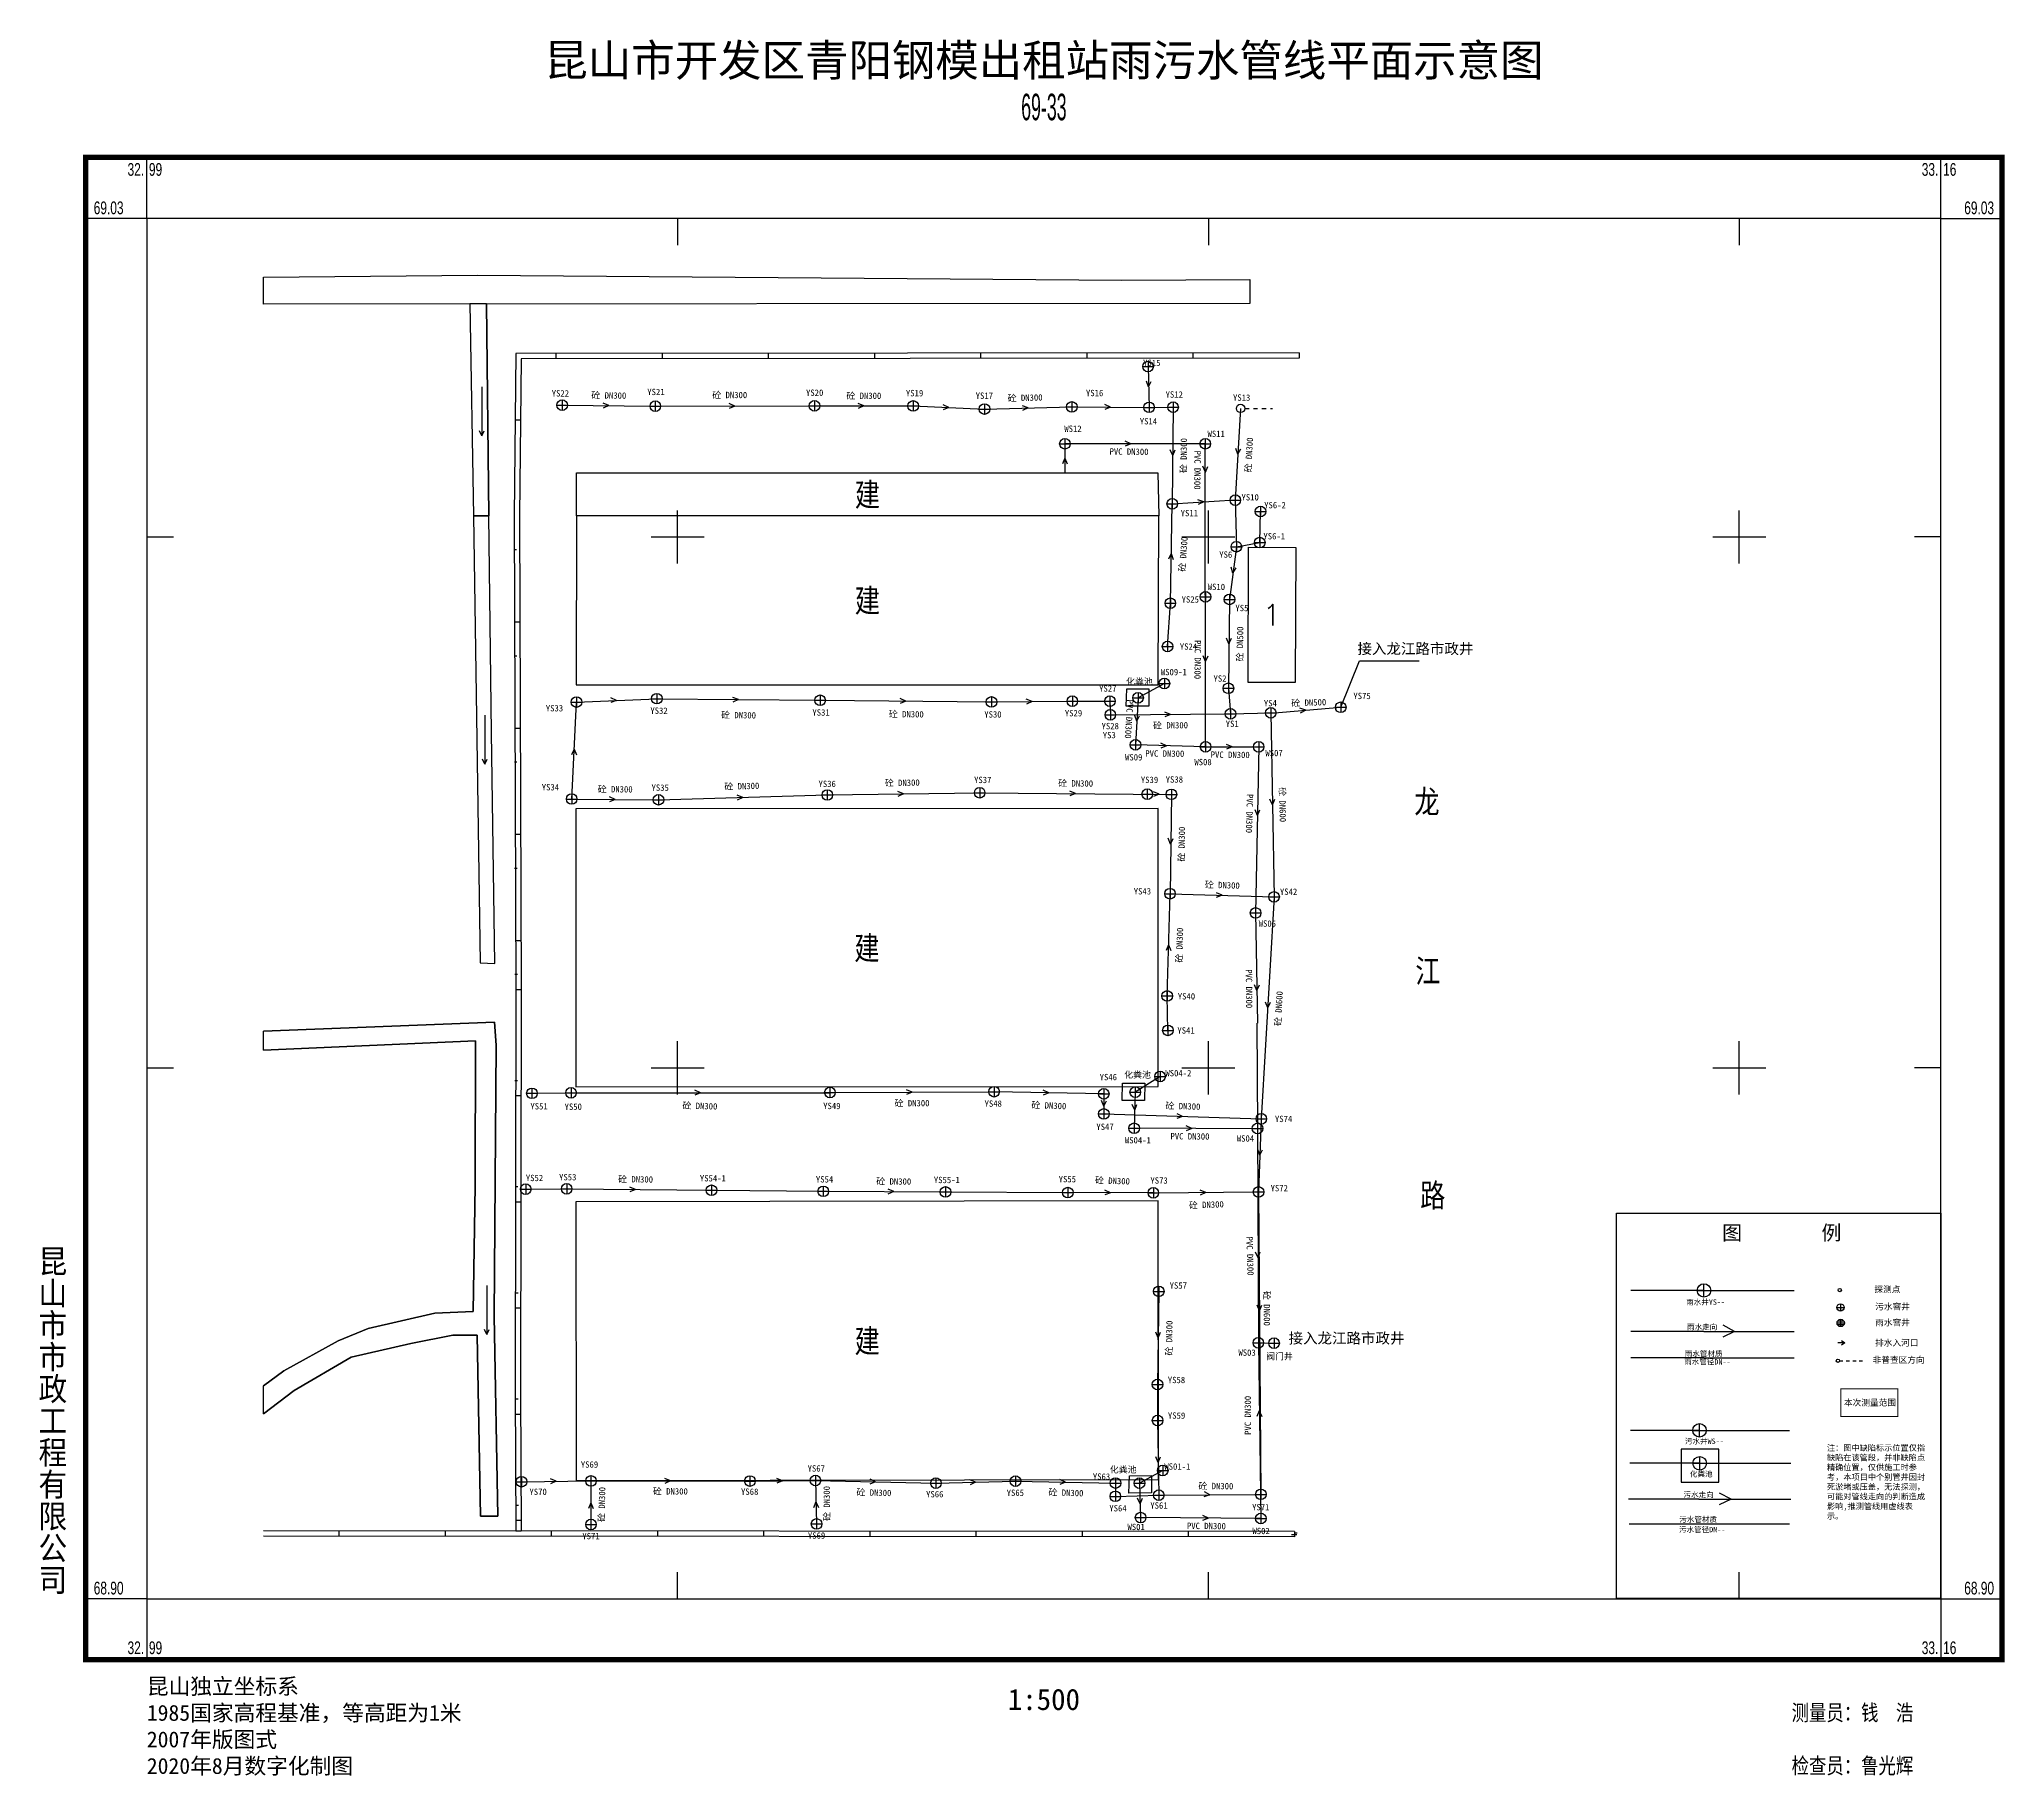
# Model space of a CAD drawing. Extents: x 32979 to 33164, y 68881 to 69045.
import ezdxf
from ezdxf.enums import TextEntityAlignment as Align

# ---------------------------------------------------------------- set-up
doc = ezdxf.new("R2010")
doc.units = 0
doc.header["$LTSCALE"] = 0.5
for name, pattern in [('211002', [0]), ('213002', [0]), ('243012', [0]), ('611200', [0]), ('632002', [0]), ('点划线', [18.5, 12, -3, 0.5, -3])]:
    doc.linetypes.add(name, pattern=pattern)
doc.layers.get('0').update_dxf_attribs({"linetype": 'CONTINUOUS'})
for name, color, linetype in [('DX', 250, 'CONTINUOUS'), ('GX_WSD', 1, 'CONTINUOUS'), ('GX_WSL', 1, 'CONTINUOUS'), ('GX_WST', 1, 'CONTINUOUS'), ('GX_WSZJ', 1, 'CONTINUOUS'), ('GX_YSD', 4, 'CONTINUOUS'), ('GX_YSL', 4, 'CONTINUOUS'), ('GX_YST', 4, 'CONTINUOUS'), ('GX_YSZJ', 4, 'CONTINUOUS'), ('TK', 7, 'CONTINUOUS'), ('WSZJ', 1, 'CONTINUOUS'), ('YSA', 4, 'CONTINUOUS'), ('ZJ', 6, 'CONTINUOUS')]:
    doc.layers.add(name, color=color, linetype=linetype)
doc.styles.add('dx', font='txt.shx', dxfattribs={"bigfont": 'dx.shx'})
doc.styles.add('中等线体', font='')
doc.styles.add('宋体', font='')
doc.styles.add('等线体', font='simhei.ttf')
doc.styles.add('长等线体', font='', dxfattribs={"width": 0.8})
doc.styles.get('中等线体').set_extended_font_data('FZZhongDengXian-Z07S')
doc.styles.get('宋体').set_extended_font_data('SimSun')
doc.styles.get('长等线体').set_extended_font_data('FZXiDengXian-Z06S')

# ---------------------------------------------------------------- blocks, each defined once
blk = doc.blocks.new('YS-JCJFH')
for p, q in [((-1, 0), (1, 0)), ((0, 1), (0, -1))]:
    blk.add_line(p, q)
blk.add_circle((0, 0), 1)
blk = doc.blocks.new('02YLK')
for p, q in [((0.8, 0), (1.6, 0)), ((2.4, 0), (3.2, 0)), ((4, 0), (4.8, 0)), ((5.6, 0), (6, 0))]:
    blk.add_line(p, q)
blk.add_circle((0, 0), 0.8)
blk = doc.blocks.new('lx')
for q in [(-1.07, 0.46), (-1.07, -0.46)]:
    blk.add_line((0, 0), q)
blk = doc.blocks.new('632011')
at = {"linetype": 'Continuous', "flags": 128}
for points in [[(0, 0), (4.6, 0)], [(4.6, 0), (4.15, 0.22)], [(4.6, 0), (4.15, -0.22)]]:
    blk.add_lwpolyline(points, dxfattribs=at)
blk = doc.blocks.new('gc043')
for p, q in [((-1, 0), (1, 0)), ((0, -1), (0, 1))]:
    blk.add_line(p, q)
blk.add_circle((0, 0), 1)
blk = doc.blocks.new('非普')
for points in [[(0.5, 0), (1.5, 0)], [(2.5, 0), (3.5, 0)], [(4.5, 0), (5.5, 0)], [(6.49, 0), (7.49, 0)]]:
    blk.add_lwpolyline(points)
blk.add_circle((0, 0), 0.5)
blk = doc.blocks.new('探测点')
blk.add_circle((0, 0), 0.5)
blk = doc.blocks.new('雨污·窨井')
for points in [[(-1, 0), (1, 0)], [(0, 1), (0, -1)]]:
    blk.add_lwpolyline(points)
blk.add_circle((0, 0), 1)
blk = doc.blocks.new('gc505')
for points in [[(1.74, 0), (0, 0)], [(0.92, 0.57), (1.74, 0), (0.92, -0.57)]]:
    blk.add_lwpolyline(points)
blk = doc.blocks.new('1')
blk.add_lwpolyline([(35413.92, 72899.93), (35469.5, 72899.93), (35469.5, 72833.9), (35413.92, 72833.9)], close=True)
at = {"layer": 'GX_WSD', "linetype": 'Continuous', "flags": 128}
blk.add_lwpolyline([(35425.03, 72859.48), (35425.03, 72853.83), (35431.45, 72853.83), (35431.45, 72859.48)], close=True, dxfattribs=at)
at = {"layer": 'GX_WSL', "linetype": 'Continuous'}
for p, q in [((35428.15, 72862.72, 5.1), (35416.32, 72862.72)), ((35428.15, 72862.72, 5.1), (35443.58, 72862.72)), ((35428.18, 72857.08, 5.1), (35416.21, 72857.08)), ((35428.18, 72857.08, 5.1), (35443.79, 72857.08)), ((35433.56, 72850.91), (35431.59, 72851.97)), ((35428.06, 72850.91), (35415.97, 72850.91)), ((35428.06, 72850.91), (35443.77, 72850.91)), ((35433.56, 72850.91), (35431.54, 72849.95)), ((35443.56, 72846.66), (35416.08, 72846.66))]:
    blk.add_line(p, q, dxfattribs=at)
at = {"layer": 'GX_YSL', "linetype": 'Continuous'}
for p, q in [((35428.91, 72886.68), (35416.4, 72886.68)), ((35428.91, 72886.68), (35444.36, 72886.68)), ((35428.91, 72879.65), (35416.4, 72879.65)), ((35428.91, 72879.65), (35444.36, 72879.65)), ((35434.17, 72879.65), (35432.14, 72878.69)), ((35434.17, 72879.65), (35432.2, 72880.71)), ((35428.91, 72875.16), (35416.4, 72875.16)), ((35428.91, 72875.16), (35444.36, 72875.16))]:
    blk.add_line(p, q, dxfattribs=at)
at = {"layer": 'TK'}
for points in [[(35451.7, 72881.11), (35452.96, 72881.11)], [(35452.87, 72881.44), (35451.8, 72881.44)], [(35452.87, 72880.79), (35451.8, 72880.79)], [(35452.33, 72880.48), (35452.33, 72881.75)]]:
    blk.add_lwpolyline(points, dxfattribs=at)
at = {"layer": 'TK', "linetype": '点划线', "ltscale": 0.25, "const_width": 0.17, "flags": 128}
blk.add_lwpolyline([(35452.34, 72869.84), (35462.13, 72869.84), (35462.13, 72865.11), (35452.34, 72865.11), (35452.34, 72869.84)], dxfattribs=at)
at = {"layer": 'TK'}
blk.add_circle((35452.33, 72881.11), 0.63, dxfattribs=at)
at = {"layer": 'GX_WSD', "linetype": 'Continuous', "xscale": 1.15460932381211, "yscale": 1.154609323814836, "zscale": 2.309218647618354}
for p in [(35428.15, 72862.72, 5.1), (35428.18, 72857.08, 5.1)]:
    blk.add_blockref('gc043', p, dxfattribs=at)
at = {"layer": 'GX_YSD', "linetype": 'Continuous', "xscale": 1.15460932381211, "yscale": 1.154609323814835, "zscale": 2.309218647618354}
blk.add_blockref('gc043', (35428.91, 72886.68), dxfattribs=at)
at = {"layer": 'TK'}
for name, p, xscale, yscale, zscale, rotation in [('探测点', (35452.16, 72886.73), 0.5657370359772242, 0.565737035984057, 0.5657370359630486, 0.0138511358143448), ('雨污·窨井', (35452.3, 72883.77), 0.6168959999960552, 0.6168959999922663, 0.6168959999999998, 0.01385113559216), ('非普', (35451.85, 72874.64), 0.5657370359772242, 0.565737035984057, 0.5657370359630486, 0.0138511358143448)]:
    blk.add_blockref(name, p, dxfattribs=dict(at, xscale=xscale, yscale=yscale, zscale=zscale, rotation=rotation))
at = {"layer": 'TK', "xscale": 0.7078881600100431, "yscale": 0.7078881600027671, "zscale": 0.7078881600028276}
blk.add_blockref('gc505', (35451.82, 72877.7), dxfattribs=at)
at = {"insert": (35449.98, 72860.22), "char_height": 1, "width": 16.8351, "attachment_point": 1, "style": '宋体'}
blk.add_mtext('注：图中缺陷标示位置仅指缺陷在该管段，并非缺陷点精确位置，仅供施工时参考，本项目中个别管井因封死淤堵或压盖，无法探测，可能对管线走向的判断造成影响,推测管线用虚线表示。', dxfattribs=at)
at = {"layer": 'GX_WST', "linetype": 'Continuous', "style": '宋体'}
blk.add_text('污水井WS--', height=0.924, dxfattribs=at).set_placement((35428.98, 72860.4, 4.26), align=Align.CENTER)
at = {"layer": 'GX_WSZJ', "linetype": 'Continuous', "style": '宋体'}
for s, p in [('化粪池', (35428.45, 72854.78, 4.26)), ('污水走向', (35428, 72851.25)), ('污水管材质', (35427.92, 72847)), ('污水管径DN--', (35428.61, 72845.27))]:
    blk.add_text(s, height=0.924, dxfattribs=at).set_placement(p, align=Align.CENTER)
at = {"layer": 'GX_YST', "linetype": 'Continuous', "style": '宋体'}
for s, p in [('雨水井YS--', (35429.19, 72884.22, 5.28)), ('雨水管材质', (35428.86, 72875.37)), ('雨水管径DN--', (35429.49, 72873.99))]:
    blk.add_text(s, height=0.924, dxfattribs=at).set_placement(p, align=Align.CENTER)
at = {"layer": 'GX_YSZJ', "linetype": 'Continuous', "style": '宋体'}
blk.add_text('雨水走向', height=0.924, dxfattribs=at).set_placement((35428.61, 72879.97), align=Align.CENTER)
at = {"layer": 'TK', "style": '宋体'}
for s, p in [('探测点', (35458.1, 72886.34)), ('污水窨井', (35458.24, 72883.38)), ('雨水窨井', (35458.24, 72880.66)), ('非普查区方向', (35457.79, 72874.25)), ('排水入河口', (35458.22, 72877.19))]:
    blk.add_text(s, height=1.062, rotation=0.0139, dxfattribs=at).set_placement(p)
at = {"layer": 'TK', "linetype": '点划线', "style": '等线体'}
blk.add_text('本次测量范围', height=1.062, rotation=0.0139, dxfattribs=at).set_placement((35457.35, 72867.5), align=Align.MIDDLE)
at = {"layer": 'ZJ', "linetype": 'Continuous', "insert": (35442.24, 72897.81), "char_height": 2.5, "width": 29.4729, "attachment_point": 2, "style": '宋体'}
blk.add_mtext('{\\fSimSun|b1|i0|c134|p2;图        例}', dxfattribs=at)

msp = doc.modelspace()

# ---------------------------------------------------------------- linework, layer by layer
at = {"layer": 'DX', "linetype": '243012'}
for p, q in [((33027.53, 69015.27), (33027.53, 69014.77)), ((33037.53, 69015.28), (33037.53, 69014.78)), ((33047.53, 69015.29), (33047.53, 69014.79)), ((33057.53, 69015.31), (33057.53, 69014.81)), ((33067.53, 69015.32), (33067.53, 69014.82)), ((33077.53, 69015.33), (33077.53, 69014.83)), ((33087.53, 69015.34), (33087.53, 69014.84)), ((33097.53, 69015.35), (33097.53, 69014.85)), ((33023.69, 69009.03), (33024.19, 69009.03)), ((33023.57, 68996.81), (33023.82, 68996.81)), ((33023.62, 68990), (33024.12, 68990)), ((33023.6, 68986.81), (33023.85, 68986.81)), ((33023.66, 68980), (33024.16, 68980)), ((33023.62, 68976.81), (33023.87, 68976.81)), ((33023.7, 68970), (33024.2, 68970)), ((33023.64, 68966.81), (33023.89, 68966.81)), ((33023.73, 68960), (33024.23, 68960)), ((33023.66, 68956.81), (33023.91, 68956.81)), ((33023.75, 68955.39), (33024.25, 68955.39)), ((33023.75, 68955.39), (33024.25, 68955.39)), ((33023.68, 68946.81), (33023.93, 68946.81)), ((33023.74, 68945.39), (33024.24, 68945.39)), ((33023.7, 68936.81), (33023.95, 68936.81)), ((33023.72, 68935.39), (33024.22, 68935.39)), ((33023.72, 68926.81), (33023.97, 68926.81)), ((33023.71, 68925.39), (33024.21, 68925.39)), ((33023.74, 68916.81), (33023.99, 68916.81)), ((33023.71, 68915.39), (33024.21, 68915.39)), ((33023.76, 68906.81), (33024.01, 68906.81)), ((33007.1, 68904.4), (33007.1, 68903.9)), ((33017.1, 68904.39), (33017.1, 68903.89)), ((33023.76, 68905.39), (33024.26, 68905.39)), ((33023.77, 68904.38), (33024.27, 68904.39)), ((33023.77, 68904.38), (33024.02, 68904.38)), ((33027.1, 68904.38), (33027.1, 68903.88)), ((33037.1, 68904.37), (33037.1, 68903.87)), ((33047.1, 68904.37), (33047.1, 68903.87)), ((33057.1, 68904.36), (33057.1, 68903.86)), ((33067.1, 68904.35), (33067.1, 68903.85)), ((33077.1, 68904.34), (33077.1, 68903.84)), ((33087.1, 68904.34), (33087.1, 68903.84)), ((33096.83, 68904.04), (33097.33, 68904.04)), ((33097.1, 68904.33), (33097.1, 68903.83)), ((33097.35, 68904.16), (33097.1, 68904.16)), ((33097.35, 68904.16), (33097.1, 68904.16))]:
    msp.add_line(p, q, dxfattribs=at)
at = {"layer": 'DX', "linetype": '611200', "flags": 128}
for points in [[(33000, 69022.48), (33020.15, 69022.67), (33080.85, 69022.2), (33092.9, 69022.26), (33092.89, 69019.98), (33000, 69019.94)], [(33019.44, 69019.95), (33019.76, 69000), (33021.23, 69000), (33021.01, 69019.95)], [(33019.76, 69000), (33020.39, 68957.9), (33021.77, 68957.84), (33021.48, 68979.58), (33021.23, 69000)], [(33000, 68951.45), (33021.74, 68952.29), (33021.91, 68950.15), (33021.71, 68924.6), (33022.06, 68905.76), (33020.44, 68905.76), (33020.11, 68922.82), (33017.82, 68922.82), (33013.86, 68922.03), (33008.25, 68920.74), (33002.89, 68917.6), (33000, 68915.42), (33000, 68918.05), (33001.91, 68919.45), (33007.02, 68922.29), (33009.84, 68923.44), (33016.14, 68924.88), (33019.75, 68925.06), (33019.93, 68936.89), (33019.97, 68950.53), (33000, 68949.66)]]:
    msp.add_lwpolyline(points, close=True, dxfattribs=at)
at = {"layer": 'DX', "linetype": '632002', "flags": 128}
for points in [[(33000, 69022.48), (33020.15, 69022.67), (33080.85, 69022.2), (33092.9, 69022.26)], [(33092.89, 69019.98), (33000, 69019.94)], [(33019.44, 69019.95), (33019.76, 69000)], [(33021.01, 69019.95), (33021.23, 69000)], [(33019.76, 69000), (33020.39, 68957.9), (33021.77, 68957.84), (33021.48, 68979.58), (33021.23, 69000)], [(33000, 68915.42), (33002.89, 68917.6), (33008.25, 68920.74), (33013.86, 68922.03), (33017.82, 68922.82), (33020.11, 68922.82), (33020.44, 68905.76), (33022.06, 68905.76), (33021.71, 68924.6), (33021.91, 68950.15), (33021.74, 68952.29), (33000, 68951.45)], [(33000, 68949.66), (33019.97, 68950.53), (33019.93, 68936.89), (33019.75, 68925.06), (33016.14, 68924.88), (33009.84, 68923.44), (33007.02, 68922.29), (33001.91, 68919.45), (33000, 68918.05)]]:
    msp.add_lwpolyline(points, dxfattribs=at)
at = {"layer": 'DX', "linetype": '243012', "flags": 128}
for points in [[(33097.53, 69015.35), (33023.76, 69015.27), (33023.59, 69000)], [(33097.53, 69014.85), (33024.26, 69014.77), (33024.09, 69000)], [(33023.59, 69000), (33023.75, 68955.39)], [(33024.09, 69000), (33024.25, 68955.39)], [(33023.75, 68955.39), (33023.7, 68917.48), (33023.77, 68904.38)], [(33024.25, 68955.39), (33024.2, 68917.48), (33024.27, 68904.39)], [(33097.1, 68904.33), (33000, 68904.4)], [(33097.1, 68903.83), (33000, 68903.9)]]:
    msp.add_lwpolyline(points, dxfattribs=at)
at = {"layer": 'DX', "linetype": '213002', "flags": 128}
for points, elevation in [([(33029.48, 69000), (33029.48, 69004.05), (33084.24, 69004.05), (33084.32, 69000)], 4.91), ([(33029.48, 69000), (33029.43, 68984.09), (33084.27, 68984.09), (33084.32, 69000)], 4.91), ([(33029.4, 68972.41), (33029.4, 68946.22), (33084.25, 68946.24), (33084.25, 68972.43)], 9.89), ([(33029.41, 68935.39), (33029.45, 68909.13), (33084.31, 68909.23), (33084.26, 68935.48)], 10.15)]:
    msp.add_lwpolyline(points, close=True, dxfattribs=dict(at, elevation=elevation))
at = {"layer": 'DX', "linetype": '211002', "flags": 128}
msp.add_lwpolyline([(33097.22, 68997.02), (33097.18, 68984.29), (33092.73, 68984.3), (33092.76, 68997.03)], close=True, dxfattribs=at)
at = {"layer": 'GX_WSD', "color": 1}
for points in [[(33083.37, 68982.07), (33081.25, 68982.07), (33081.3, 68983.69), (33083.38, 68983.7)], [(33082.99, 68944.93), (33080.87, 68944.93), (33080.91, 68946.55), (33083, 68946.56)], [(33083.63, 68907.96), (33081.51, 68907.95), (33081.55, 68909.58), (33083.64, 68909.59)]]:
    msp.add_lwpolyline(points, close=True, dxfattribs=at)
at = {"layer": 'GX_WSL'}
for p, q in [((33084.85, 68984.2, 2.69), (33082.37, 68982.85, 2.43)), ((33082.37, 68982.85, 2.43), (33082.13, 68978.42, -2.59)), ((33088.73, 68978.24, -2.59), (33082.13, 68978.42, -2.59)), ((33093.73, 68978.24, -2.59), (33093.44, 68962.59, -2.59)), ((33093.44, 68962.59, -2.59), (33093.62, 68952.2, -4.06)), ((33093.57, 68952.2, -2.59), (33093.62, 68942.32, -1.47)), ((33084.44, 68947.19, 2.62), (33082.11, 68945.71, 3.7)), ((33082.11, 68945.71, 3.7), (33082, 68942.31, 1.12)), ((33093.62, 68942.26, -5.37), (33082, 68942.31, 1.12)), ((33093.62, 68942.29, -2.59), (33093.7, 68922.1, -2.59)), ((33093.7, 68922.1, -2.59), (33093.93, 68905.55, -2.59)), ((33084.69, 68910.08, 3.4), (33082.51, 68908.88, -2.59)), ((33082.51, 68908.88, -2.59), (33082.61, 68905.64, -5.17)), ((33093.93, 68905.55, -2.59), (33082.61, 68905.64, -5.17))]:
    msp.add_line(p, q, dxfattribs=at)
at = {"layer": 'GX_WSL', "linetype": 'Continuous', "elevation": -2.59, "flags": 128}
for points in [[(33088.73, 68978.24), (33088.7, 69006.78), (33075.48, 69006.78)], [(33088.73, 68978.24), (33093.73, 68978.22)], [(33093.7, 68922.1), (33095.18, 68922.08)]]:
    msp.add_lwpolyline(points, dxfattribs=at)
at = {"layer": 'GX_WSL', "linetype": 'Continuous', "flags": 128}
msp.add_lwpolyline([(33075.48, 69006.78), (33075.48, 69004.05)], dxfattribs=at)
at = {"layer": 'GX_YSL'}
for p, q in [((33083.31, 69014.05, 2.39), (33083.41, 69010.21, 2.23)), ((33028.12, 69010.41, 9.53), (33036.9, 69010.32, 6.87)), ((33036.9, 69010.32, 6.87), (33051.89, 69010.35, 5.37)), ((33051.89, 69010.35, 5.37), (33061.19, 69010.34, 2.17)), ((33061.19, 69010.34, 2.17), (33067.9, 69010.05, 2.58)), ((33067.9, 69010.05, 2.58), (33076.13, 69010.25, 2.54)), ((33076.13, 69010.25, 2.54), (33083.41, 69010.21, 2.23)), ((33083.41, 69010.21, 2.23), (33085.67, 69010.23, 3.48)), ((33085.67, 69010.23, 3.48), (33085.59, 69001.12, 2.62)), ((33092.03, 69010.11, 5.53), (33091.53, 69001.47, 3.7)), ((33085.41, 68991.76, 2.73), (33085.59, 69001.12, 2.62)), ((33085.59, 69001.12, 2.62), (33091.53, 69001.5, 3.7)), ((33091.53, 69001.5, 3.7), (33091.63, 68997.08, 3.71)), ((33091.63, 68997.08, 3.71), (33090.98, 68992.12, 2.81)), ((33085.15, 68987.68, 2.72), (33085.41, 68991.76, 2.73)), ((33090.98, 68992.12, 2.81), (33090.88, 68983.75, 2.72)), ((33090.88, 68983.75, 2.72), (33091.08, 68981.34, 2.73)), ((33029.02, 68973.32, 3.29), (33029.47, 68982.45, -2.58)), ((33029.47, 68982.45, -2.58), (33037.04, 68982.77, 1.69)), ((33037.04, 68982.77, 1.69), (33052.42, 68982.62, 0.9)), ((33052.42, 68982.62, 0.9), (33068.57, 68982.46, 0.07)), ((33068.57, 68982.46, 0.07), (33076.18, 68982.54)), ((33076.18, 68982.54), (33079.72, 68982.54, 2.5)), ((33079.72, 68982.54, 2.5), (33079.76, 68981.25, 2.54)), ((33079.76, 68981.25, 2.54), (33091.08, 68981.34, 2.73)), ((33091.08, 68981.34, 2.73), (33094.87, 68981.44, 2.72)), ((33094.87, 68981.42, 2.72), (33101.46, 68981.96, 1.72)), ((33094.87, 68981.44, 2.72), (33095.18, 68964.1, 3.98)), ((33029.02, 68973.32, 3.29), (33037.2, 68973.25, 2.65)), ((33037.2, 68973.25, 2.65), (33053.1, 68973.7, 5.81)), ((33053.1, 68973.7, 5.81), (33067.45, 68973.91, 5.4)), ((33067.45, 68973.91, 5.4), (33085.51, 68973.76, 2.71)), ((33085.51, 68973.76, 2.71), (33085.38, 68964.4, 3.14)), ((33085.11, 68954.77, 4.92), (33085.38, 68964.4, 3.14)), ((33085.38, 68964.4, 3.14), (33095.18, 68964.1, 3.98)), ((33095.18, 68964.1, 3.98), (33093.98, 68943.2, 3.01)), ((33085.18, 68951.53, 4.97), (33085.11, 68954.77, 4.92)), ((33025.28, 68945.6, -0.7), (33028.96, 68945.65)), ((33028.96, 68945.65), (33053.35, 68945.65, 4)), ((33053.35, 68945.68, 4), (33068.81, 68945.75, 3.14)), ((33079.14, 68945.55, 5.1), (33068.81, 68945.75, 3.14)), ((33079.14, 68945.55, 5.1), (33079.15, 68943.66, 2.64)), ((33079.15, 68943.66, 2.64), (33093.98, 68943.2, 3.01)), ((33093.98, 68943.2, 3.01), (33093.72, 68936.31, 3.25)), ((33024.69, 68936.57, 3.53), (33028.55, 68936.6, 3.73)), ((33028.55, 68936.6, 3.73), (33052.72, 68936.37, 3.14)), ((33052.72, 68936.37, 3.14), (33075.75, 68936.25, 4.35)), ((33083.81, 68936.23, 2.79), (33075.75, 68936.25, 4.35)), ((33083.81, 68936.23, 2.79), (33093.72, 68936.31, 3.25)), ((33093.72, 68936.31, 3.25), (33093.94, 68907.83, 3.64)), ((33084.32, 68926.95, 2.85), (33084.2, 68918.17, 2.88)), ((33084.2, 68918.17, 2.88), (33084.21, 68914.78, 2.56)), ((33084.21, 68914.78, 2.56), (33084.32, 68907.75)), ((33045.81, 68909.08, 3.53), (33051.98, 68909.13, 2.44)), ((33051.98, 68909.13, 2.44), (33063.33, 68908.88, 4.49)), ((33024.29, 68909.02, 3.64), (33030.84, 68909.09, 3.91)), ((33030.84, 68909.09, 3.91), (33045.81, 68909.08, 3.53)), ((33063.33, 68908.88, 4.49), (33070.82, 68909.07, 3.94)), ((33070.82, 68909.07, 3.94), (33080.24, 68908.89)), ((33080.24, 68908.89), (33080.23, 68907.64, -3.12)), ((33080.23, 68907.64, -3.12), (33084.32, 68907.75)), ((33084.32, 68907.75), (33093.94, 68907.83, 3.64))]:
    msp.add_line(p, q, dxfattribs=at)
at = {"layer": 'GX_YSL', "linetype": 'Continuous', "flags": 128}
for points, elevation in [([(33091.63, 68997.08), (33093.83, 68997.47), (33093.9, 69000.4)], 3.71), ([(33051.98, 68909.17), (33052.09, 68905.04)], 10.15), ([(33030.84, 68909.09), (33030.84, 68904.99)], 3.91)]:
    msp.add_lwpolyline(points, dxfattribs=dict(at, elevation=elevation))
at = {"layer": 'GX_YST', "elevation": 1.72}
msp.add_lwpolyline([(33101.46, 68981.96), (33103.23, 68986.35), (33108.85, 68986.35)], dxfattribs=at)
at = {"layer": 'TK', "linetype": 'Continuous'}
for p, q in [((32989, 69028), (32989, 69033.75)), ((33158, 69028), (33158, 69033.75)), ((32989, 69028), (32983.25, 69028)), ((33039, 69028), (33039, 69025.5)), ((33089, 69028), (33089, 69025.5)), ((33139, 69028), (33139, 69025.5)), ((33158, 69028), (33163.75, 69028)), ((33039, 68995.5), (33039, 69000.5)), ((33089, 68995.5), (33089, 69000.5)), ((33139, 68995.5), (33139, 69000.5)), ((32989, 68998), (32991.5, 68998)), ((33036.5, 68998), (33041.5, 68998)), ((33086.5, 68998), (33091.5, 68998)), ((33136.5, 68998), (33141.5, 68998)), ((33158, 68998), (33155.5, 68998)), ((33039, 68945.5), (33039, 68950.5)), ((33089, 68945.5), (33089, 68950.5)), ((33139, 68945.5), (33139, 68950.5)), ((32989, 68948), (32991.5, 68948)), ((33036.5, 68948), (33041.5, 68948)), ((33086.5, 68948), (33091.5, 68948)), ((33136.5, 68948), (33141.5, 68948)), ((33158, 68948), (33155.5, 68948)), ((33039, 68898), (33039, 68900.5)), ((33089, 68898), (33089, 68900.5)), ((33139, 68898), (33139, 68900.5)), ((32989, 68898), (32983.25, 68898)), ((32989, 68898), (32989, 68892.25)), ((33158, 68898), (33163.75, 68898)), ((33158, 68898), (33158, 68892.25))]:
    msp.add_line(p, q, dxfattribs=at)
at = {"layer": 'TK', "linetype": 'Continuous', "const_width": 0.5, "flags": 128}
msp.add_lwpolyline([(32983.25, 68892.25), (33163.75, 68892.25), (33163.75, 69033.75), (32983.25, 69033.75)], close=True, dxfattribs=at)
at = {"layer": 'TK', "linetype": 'Continuous', "flags": 128}
msp.add_lwpolyline([(32989, 68898), (33158, 68898), (33158, 69028), (32989, 69028)], close=True, dxfattribs=at)

# ---------------------------------------------------------------- block references
at = {"layer": 'DX', "linetype": 'Continuous', "rotation": 270}
for p in [(33020.55, 69012.14), (33020.83, 68981.21), (33021.03, 68927.49)]:
    msp.add_blockref('632011', p, dxfattribs=at)
at = {"layer": 'GX_WSD', "xscale": 0.5, "yscale": 0.5, "zscale": 0.5}
for p in [(33075.48, 69006.78), (33088.7, 69006.78, -2.59), (33088.72, 68992.36, -2.59), (33082.37, 68982.85, 2.43), (33084.85, 68984.2, 2.69), (33082.13, 68978.42, -2.59), (33088.73, 68978.24, -2.59), (33093.73, 68978.24, -2.59), (33093.44, 68962.59, -2.59), (33082.11, 68945.71, 3.7), (33084.44, 68947.19, 2.62), (33082, 68942.31, -2.59), (33093.62, 68942.29, -2.59), (33093.7, 68922.1, -2.59), (33095.18, 68922.07, -2.59), (33082.51, 68908.88, -2.59), (33084.69, 68910.08, 3.4), (33082.61, 68905.64, -2.59), (33093.93, 68905.55, -2.59)]:
    msp.add_blockref('YS-JCJFH', p, dxfattribs=at)
at = {"layer": 'GX_YSD', "xscale": 0.5, "yscale": 0.5, "zscale": 0.5}
for name, p in [('YS-JCJFH', (33083.31, 69014.05, 2.39)), ('YS-JCJFH', (33028.12, 69010.41, 9.53)), ('YS-JCJFH', (33036.9, 69010.32, 6.87)), ('YS-JCJFH', (33051.89, 69010.35, 5.37)), ('YS-JCJFH', (33061.19, 69010.34, 2.17)), ('YS-JCJFH', (33067.9, 69010.05, 2.58)), ('YS-JCJFH', (33076.13, 69010.25, 2.54)), ('YS-JCJFH', (33083.41, 69010.21, 2.23)), ('YS-JCJFH', (33085.67, 69010.23, 3.48)), ('02YLK', (33092.03, 69010.11, 5.53)), ('YS-JCJFH', (33091.53, 69001.47, 3.7)), ('YS-JCJFH', (33085.59, 69001.12, 2.62)), ('YS-JCJFH', (33093.9, 69000.4)), ('YS-JCJFH', (33091.63, 68997.08, 3.71)), ('YS-JCJFH', (33093.83, 68997.47)), ('YS-JCJFH', (33090.98, 68992.12, 2.81)), ('YS-JCJFH', (33085.41, 68991.76, 2.73)), ('YS-JCJFH', (33085.15, 68987.68, 2.72)), ('YS-JCJFH', (33037.04, 68982.77, 1.69)), ('YS-JCJFH', (33090.88, 68983.75, 2.72)), ('YS-JCJFH', (33029.47, 68982.45, -2.58)), ('YS-JCJFH', (33052.42, 68982.62, 0.9)), ('YS-JCJFH', (33068.57, 68982.46, 0.07)), ('YS-JCJFH', (33076.18, 68982.54)), ('YS-JCJFH', (33079.72, 68982.54, 2.5)), ('YS-JCJFH', (33079.76, 68981.25, 2.54)), ('YS-JCJFH', (33091.08, 68981.34, 2.73)), ('YS-JCJFH', (33094.87, 68981.44, 2.72)), ('YS-JCJFH', (33101.46, 68981.96, 1.72)), ('YS-JCJFH', (33053.1, 68973.7, 5.81)), ('YS-JCJFH', (33067.45, 68973.91, 5.4)), ('YS-JCJFH', (33083.24, 68973.78, 3.05)), ('YS-JCJFH', (33085.51, 68973.76, 2.71)), ('YS-JCJFH', (33029.02, 68973.32, 3.29)), ('YS-JCJFH', (33037.2, 68973.25, 2.65)), ('YS-JCJFH', (33085.38, 68964.4, 3.14)), ('YS-JCJFH', (33095.18, 68964.1, 3.98)), ('YS-JCJFH', (33085.11, 68954.77, 4.92)), ('YS-JCJFH', (33085.18, 68951.53, 4.97)), ('YS-JCJFH', (33028.96, 68945.65)), ('YS-JCJFH', (33053.35, 68945.68, 4)), ('YS-JCJFH', (33068.81, 68945.75, 3.14)), ('YS-JCJFH', (33025.28, 68945.6, -0.7)), ('YS-JCJFH', (33079.14, 68945.55, 5.1)), ('YS-JCJFH', (33079.15, 68943.66, 2.64)), ('YS-JCJFH', (33093.98, 68943.2, 3.01)), ('YS-JCJFH', (33024.69, 68936.57, 3.53)), ('YS-JCJFH', (33028.55, 68936.6, 3.73)), ('YS-JCJFH', (33042.19, 68936.47, 3.39)), ('YS-JCJFH', (33052.72, 68936.37, 3.14)), ('YS-JCJFH', (33064.23, 68936.31, 3.74)), ('YS-JCJFH', (33075.75, 68936.25, 4.35)), ('YS-JCJFH', (33083.81, 68936.23, 2.79)), ('YS-JCJFH', (33093.72, 68936.31, 3.25)), ('YS-JCJFH', (33084.32, 68926.95, 2.85)), ('YS-JCJFH', (33084.2, 68918.17, 2.88)), ('YS-JCJFH', (33084.21, 68914.78, 2.56)), ('YS-JCJFH', (33024.29, 68909.02, 3.64)), ('YS-JCJFH', (33030.84, 68909.09, 3.91)), ('YS-JCJFH', (33045.81, 68909.08, 3.53)), ('YS-JCJFH', (33051.98, 68909.13, 2.44)), ('YS-JCJFH', (33063.33, 68908.88, 4.49)), ('YS-JCJFH', (33070.82, 68909.07, 3.94)), ('YS-JCJFH', (33080.24, 68908.89)), ('YS-JCJFH', (33080.23, 68907.64, -3.12)), ('YS-JCJFH', (33084.32, 68907.75)), ('YS-JCJFH', (33093.94, 68907.83, 3.64)), ('YS-JCJFH', (33030.84, 68904.99)), ('YS-JCJFH', (33052.09, 68905.04))]:
    msp.add_blockref(name, p, dxfattribs=at)
at = {"layer": 'TK', "xscale": 0.5500000000029104, "yscale": 0.5500000000029104, "zscale": 0.55}
msp.add_blockref('1', (13649.77, 28839.36), dxfattribs=at)
at = {"layer": 'WSZJ', "zscale": 0.5}
for p, xscale, yscale, rotation in [((33075.48, 69005.42), 0.4999999999982388, 0.5, 89.54309036140792), ((33081.7, 69006.78, -2.59), 0.4999999999982388, 0.5, 359.543090361408), ((33088.71, 69004.12, -2.59), 0.4999999999973192, 0.4999999999982034, 269.6044531518916), ((33088.73, 68986.28, -2.59), 0.4999999999973192, 0.4999999999982034, 269.6044531518916), ((33082.25, 68980.64, -0.08), 0.4999999999979257, 0.4999999999969314, 266.4689667612469), ((33085.06, 68978.34, -2.59), 0.4999999999982388, 0.5, 359.543090361408), ((33091.23, 68978.23, -2.59), 0.4999999999982388, 0.5, 359.543090361408), ((33093.61, 68971.76, -2.59), 0.4999999999942987, 0.4999999999986977, 268.5081262251055), ((33093.57, 68955.29, -3.62), 0.5000000000006867, 0.4999999999984918, 270.5115273411967), ((33082.05, 68944.01, 2.41), 0.4999999999969008, 0.5000000000013998, 271.8745613726344), ((33087.44, 68942.29, -1.92), 0.4999999999982388, 0.5, 359.543090361408), ((33093.67, 68930.12, -2.59), 0.4999999999969008, 0.5000000000013991, 271.8745613726344), ((33093.79, 68915.69, -2.59), 0.4999999999993533, 0.5000000000026324, 90.35136652657813), ((33082.57, 68906.93, -4.14), 0.4999999999969008, 0.5000000000013998, 271.8745613726344), ((33088.99, 68905.59, -3.72), 0.4999999999982388, 0.5, 359.543090361408)]:
    msp.add_blockref('lx', p, dxfattribs=dict(at, xscale=xscale, yscale=yscale, rotation=rotation))
at = {"layer": 'YSA'}
for p, xscale, yscale, zscale, rotation in [((33083.36, 69012.13, 2.31), 0.5000000000050889, 0.5, 0.5, 267.8389205114435), ((33032.51, 69010.37, 8.2), 0.4999999999974798, 0.5, 0.5, 359.392923767351), ((33044.4, 69010.33, 6.12), 0.5000000000018852, 0.5, 0.5, 0.1146525540660532), ((33056.54, 69010.34, 3.77), 0.5000000000019592, 0.5, 0.5, 359.9260779510104), ((33064.55, 69010.19, 2.37), 0.5000000000028307, 0.5, 0.5, 357.5245324973604), ((33072.02, 69010.15, 2.56), 0.4999999999970481, 0.5, 0.5, 1.413478010905431), ((33079.77, 69010.23, 2.38), 0.5000000000024319, 0.5, 0.5, 359.6458410387281), ((33085.63, 69005.68, 3.05), 0.4999999999931062, 0.5, 0.5, 269.5032100595252), ((33091.78, 69005.79, 4.61), 0.4999999999928554, 0.5, 0.5, 266.6887308254949), ((33088.56, 69001.31, 3.16), 0.5000000000015306, 0.5, 0.5, 3.352370126160782), ((33085.5, 68996.44, 2.67), 0.5000000000010859, 0.5, 0.5, 85.83260797168334), ((33091.31, 68994.6, 3.26), 0.499999999999832, 0.5, 0.5, 262.5651337794299), ((33090.93, 68987.94, 2.76), 0.5000000000036166, 0.5, 0.5, 269.2544308183819), ((33033.25, 68982.61, -0.45), 0.5000000000016728, 0.5, 0.5, 358.2863789636266), ((33044.73, 68982.69, 1.29), 0.4999999999992562, 0.5, 0.4999999999999999, 2.794146228134911), ((33060.5, 68982.54, 0.48), 0.4999999999991883, 0.5, 0.5, 359.4467774306357), ((33072.38, 68982.5, 0.03), 0.4999999999979983, 0.5, 0.5, 0.5797141227046296), ((33085.42, 68981.29, 2.64), 0.4999999999968707, 0.5, 0.5, 0.4960987864278605), ((33098.16, 68981.69, 2.22), 0.4999999999985275, 0.5, 0.5, 4.662280413881212), ((33029.25, 68978.01, 0.27), 0.4999999999986515, 0.5, 0.5, 89.7146033507354), ((33060.28, 68973.8, 5.6), 0.5000000000004206, 0.5, 0.5, 0.8385902651097743), ((33076.48, 68973.84, 4.05), 0.4999999999982388, 0.5, 0.5, 359.543090361408), ((33084.35, 68973.77, 2.88), 0.4999999999982388, 0.5, 0.5, 359.543090361408), ((33033.11, 68973.29, 2.97), 0.5000000000004496, 0.5, 0.5, 359.4816270936966), ((33045.15, 68973.47, 4.23), 0.4999999999991951, 0.5, 0.5, 1.61693544302873), ((33095.02, 68972.77, 3.35), 0.4999999999964587, 0.5, 0.5, 271.0341194700998), ((33085.44, 68969.08, 2.92), 0.5000000000022051, 0.5, 0.5, 269.1984131784014), ((33090.28, 68964.25, 3.56), 0.4999999999967853, 0.5, 0.5, 358.2412921646469), ((33085.25, 68959.59, 4.03), 0.4999999999938128, 0.5, 0.5, 88.44139669110304), ((33094.58, 68953.65, 3.5), 0.4999999999945582, 0.5, 0.5, 266.7160033046935), ((33041.16, 68945.65, 2), 0.5000000000023912, 0.5, 0.5, 358.3029654468385), ((33061.08, 68945.71, 3.57), 0.4999999999973561, 0.5, 0.5, 0.2669211447345229), ((33073.97, 68945.65, 4.12), 0.4999999999995043, 0.5, 0.4999999999999999, 357.6912022829301), ((33079.15, 68944.38, 3.58), 0.5000000000050889, 0.5, 0.5, 267.8389205114435), ((33086.57, 68943.43, 2.82), 0.4999999999964173, 0.5, 0.5, 358.2343418532385), ((33093.85, 68939.76, 3.13), 0.5000000000050889, 0.5, 0.5, 267.8389205114435), ((33035.03, 68936.54, 3.57), 0.5000000000029645, 0.5, 0.5, 359.4523556080603), ((33059.35, 68936.34, 3.49), 0.4999999999968049, 0.5, 0.5, 359.6865988189899), ((33079.78, 68936.24, 3.57), 0.5000000000006476, 0.5, 0.5, 357.9591589543991), ((33088.76, 68936.27, 3.02), 0.5000000000023263, 0.5, 0.5, 2.044790130712603), ((33093.81, 68925.1, 3.4), 0.4999999999964307, 0.5, 0.5, 270.4456880709052), ((33084.26, 68922.56, 2.87), 0.5000000000000228, 0.5, 0.5, 269.1718578111679), ((33084.27, 68910.84, 1.12), 0.5000000000068576, 0.5, 0.5, 270.1452913827809), ((33027.56, 68909.06, 3.77), 0.4999999999967248, 0.5, 0.5, 0.6031832062385631), ((33038.33, 68909.09, 3.72), 0.5000000000013543, 0.5, 0.5, 359.9464239466549), ((33048.89, 68909.11, 2.98), 0.4999999999969298, 0.5, 0.5, 0.483340340753825), ((33057.65, 68909.01, 3.46), 0.4999999999979328, 0.5, 0.5, 358.7332484049589), ((33067.07, 68908.98, 4.22), 0.5000000000007162, 0.5, 0.5, 1.475462557878618), ((33075.53, 68908.98, 1.97), 0.5000000000017041, 0.5, 0.5, 358.1979347232652), ((33089.13, 68907.79, 1.82), 0.500000000002558, 0.5, 0.5, 355.3314691184985), ((33030.84, 68907.04, 3.91), 0.4999999999982744, 0.500000000005178, 0.5, 88.6910490648934), ((33052.03, 68907.11, 10.15), 0.4999999999987433, 0.5000000000056072, 0.5, 90.29021847347245)]:
    msp.add_blockref('lx', p, dxfattribs=dict(at, xscale=xscale, yscale=yscale, zscale=zscale, rotation=rotation))

# ---------------------------------------------------------------- texts
at = {"layer": 'DX', "linetype": 'Continuous', "style": 'dx'}
for s, height, p in [('建', 2.5, (33056.88, 69002.03)), ('建', 2.5, (33056.88, 68992.05)), ('1', 2, (33094.97, 68990.66)), ('龙', 2.5, (33109.58, 68973.1)), ('建', 2.5, (33056.83, 68959.32)), ('江', 2.5, (33109.67, 68957.14)), ('路', 2.5, (33110.13, 68936.03)), ('建', 2.5, (33056.86, 68922.31))]:
    msp.add_text(s, height=height, dxfattribs=at).set_placement(p, align=Align.MIDDLE)
at = {"layer": 'GX_WST', "style": '宋体'}
for s, p in [('WS12', (33076.24, 69008.2, -2.37)), ('WS11', (33089.73, 69007.72, -2.37)), ('WS10', (33089.75, 68993.3, -2.37)), ('WS09-1', (33085.74, 68985.28)), ('WS07', (33095.18, 68977.65)), ('WS09', (33081.96, 68977.25)), ('WS08', (33088.49, 68976.8)), ('WS05', (33094.55, 68961.59)), ('WS04-2', (33086.17, 68947.5)), ('WS04-1', (33082.35, 68941.18)), ('WS04', (33092.49, 68941.35, -2.99)), ('WS03', (33092.64, 68921.18, -2.99)), ('阀门井', (33095.69, 68920.84, -2.99)), ('WS01-1', (33086.07, 68910.45)), ('WS01', (33082.19, 68904.76, -5.57)), ('WS02', (33093.96, 68904.38, -5.57))]:
    msp.add_text(s, height=0.6, dxfattribs=at).set_placement(p, align=Align.MIDDLE)
for rotation, p in [(359.5431, (33081.52, 69006.04, -6.64)), (269.6045, (33087.97, 69004.3, -6.64)), (269.6045, (33087.99, 68986.45, -6.64)), (266.469, (33081.53, 68980.85, -4.13)), (359.5431, (33084.89, 68977.6, -6.64)), (359.5431, (33091.05, 68977.49, -6.64)), (268.5081, (33092.87, 68971.95, -6.64)), (270.5115, (33092.83, 68955.45, -7.67)), (359.5431, (33087.26, 68941.55, -5.98)), (271.8746, (33092.92, 68930.27, -6.64)), (90.3514, (33092.7, 68915.27, -13.28)), (359.5431, (33088.81, 68904.85, -7.77))]:
    msp.add_text('PVC DN300', height=0.6, rotation=rotation, dxfattribs=at).set_placement(p, align=Align.MIDDLE)
at = {"layer": 'GX_WST', "attachment_point": 1, "style": '宋体'}
for s, width, insert, char_height in [('化粪池', 6.5199, (33081.24, 68984.68), 0.6), ('化粪池', 6.5199, (33081.06, 68947.65), 0.6), ('接入龙江路市政井', 15.3358, (33096.55, 68923.04, -2.54), 1), ('化粪池', 6.5199, (33079.71, 68910.46, 2.59), 0.6)]:
    msp.add_mtext_dynamic_manual_height_columns(s, width=width, gutter_width=12.5, heights=[0], dxfattribs=dict(at, insert=insert, char_height=char_height))
at = {"layer": 'GX_YST', "style": '宋体'}
for s, p in [('YS15', (33083.66, 69014.4)), ('YS22', (33027.96, 69011.53)), ('YS21', (33036.96, 69011.66)), ('YS20', (33051.91, 69011.59)), ('YS19', (33061.32, 69011.55)), ('YS17', (33067.89, 69011.31)), ('YS16', (33078.28, 69011.56)), ('YS12', (33085.78, 69011.42)), ('YS13', (33092.13, 69011.13)), ('YS14', (33083.35, 69008.9)), ('YS10', (33092.93, 69001.74)), ('YS11', (33087.2, 69000.25)), ('YS6-2', (33095.27, 69001, -3.71)), ('YS6-1', (33095.2, 68998.07, -3.71)), ('YS6', (33090.63, 68996.34)), ('YS25', (33087.29, 68992.12)), ('YS5', (33092.15, 68991.31)), ('YS24', (33087.12, 68987.68)), ('YS27', (33079.52, 68983.73)), ('YS2', (33090.09, 68984.67)), ('YS75', (33103.47, 68983.03, -1.27)), ('YS33', (33027.4, 68981.87, -5.48)), ('YS32', (33037.25, 68981.64, -2.58)), ('YS31', (33052.51, 68981.47, -2.58)), ('YS30', (33068.7, 68981.29, -2.58)), ('YS29', (33076.29, 68981.41, -2.58)), ('YS4', (33094.83, 68982.35)), ('YS28', (33079.75, 68980.19)), ('YS3', (33079.66, 68979.34)), ('YS1', (33091.24, 68980.41)), ('YS34', (33027.02, 68974.43)), ('YS35', (33037.36, 68974.39)), ('YS36', (33053.09, 68974.75)), ('YS37', (33067.74, 68975.12)), ('YS39', (33083.45, 68975.13)), ('YS38', (33085.79, 68975.16)), ('YS43', (33082.78, 68964.63)), ('YS42', (33096.55, 68964.59)), ('YS40', (33086.93, 68954.74)), ('YS41', (33086.89, 68951.52)), ('YS46', (33079.57, 68947.13)), ('YS51', (33025.95, 68944.38, -3.85)), ('YS50', (33029.17, 68944.34, -3.85)), ('YS49', (33053.53, 68944.41)), ('YS48', (33068.73, 68944.63)), ('YS47', (33079.26, 68942.45)), ('YS74', (33096.08, 68943.19)), ('YS52', (33025.52, 68937.63)), ('YS53', (33028.65, 68937.7)), ('YS54-1', (33042.32, 68937.6, 0.26)), ('YS54', (33052.84, 68937.5)), ('YS55-1', (33064.36, 68937.44, 0.61)), ('YS55', (33075.71, 68937.52)), ('YS73', (33084.35, 68937.39)), ('YS72', (33095.67, 68936.67)), ('YS57', (33086.16, 68927.5)), ('YS58', (33085.99, 68918.6)), ('YS59', (33086, 68915.25)), ('YS69', (33030.7, 68910.64, 0)), ('YS67', (33052.06, 68910.27, 0)), ('YS63', (33078.93, 68909.5, 10.15)), ('YS70', (33025.86, 68908.07, 0)), ('YS68', (33045.79, 68908.08, 0)), ('YS66', (33063.22, 68907.84, 0)), ('YS65', (33070.81, 68907.98, 0)), ('YS64', (33080.48, 68906.52, -3.12)), ('YS61', (33084.34, 68906.78, -3.12)), ('YS71', (33093.93, 68906.62, -0.02)), ('YS71', (33030.84, 68903.9, -3.91)), ('YS69', (33052.09, 68903.95, -3.91))]:
    msp.add_text(s, height=0.6, dxfattribs=at).set_placement(p, align=Align.MIDDLE)
for s, rotation, p in [('砼 DN300', 359.3929, (33032.52, 69011.37)), ('砼 DN300', 0.1147, (33043.91, 69011.41)), ('砼 DN300', 359.9261, (33056.54, 69011.34)), ('砼 DN300', 1.4135, (33071.73, 69011.15)), ('砼 DN300', 89.5032, (33086.63, 69005.67)), ('砼 DN300', 86.6887, (33092.78, 69005.73)), ('砼 DN300', 85.8326, (33086.59, 68996.38)), ('砼 DN500', 89.2544, (33091.93, 68987.92)), ('砼 DN300', 359.1015, (33044.74, 68981.26, -2.58)), ('砼 DN300', 359.4468, (33060.54, 68981.35, -2.58)), ('砼 DN500', 1.7582, (33098.45, 68982.44, -0.58)), ('砼 DN300', 0.4961, (33085.43, 68980.3)), ('砼 DN300', 359.4816, (33033.12, 68974.28)), ('砼 DN300', 1.6169, (33045.05, 68974.57, -9.89)), ('砼 DN300', 0.8386, (33060.16, 68974.89, -9.89)), ('砼 DN300', 359.5431, (33076.49, 68974.83)), ('砼 DN600', 271.0341, (33096.02, 68972.79)), ('砼 DN300', 89.1984, (33086.44, 68969.07)), ('砼 DN300', 358.2413, (33090.31, 68965.25)), ('砼 DN300', 88.4414, (33086.24, 68959.56)), ('砼 DN600', 86.716, (33095.58, 68953.59)), ('砼 DN300', 358.303, (33041.1, 68944.45)), ('砼 DN300', 0.2669, (33061.08, 68944.71)), ('砼 DN300', 357.6912, (33073.97, 68944.49)), ('砼 DN300', 358.2343, (33086.6, 68944.43)), ('砼 DN300', 359.4524, (33035.04, 68937.54, 0.14)), ('砼 DN300', 359.6866, (33059.36, 68937.34, -0.26)), ('砼 DN300', 357.9592, (33079.96, 68937.4, -0.02)), ('砼 DN300', 2.0448, (33088.8, 68935.14)), ('砼 DN600', 270.4457, (33094.54, 68925.34, -0.05)), ('砼 DN300', 89.1719, (33085.26, 68922.55)), ('砼 DN300', 88.691, (33031.82, 68906.88, 0.44)), ('砼 DN300', 359.9464, (33038.32, 68908.15, 0)), ('砼 DN300', 90.2902, (33053.01, 68906.97, 6.69)), ('砼 DN300', 358.7332, (33057.49, 68908.03, 0)), ('砼 DN300', 358.1979, (33075.58, 68908.02, 0)), ('砼 DN300', 359.676, (33089.7, 68908.65))]:
    msp.add_text(s, height=0.6, rotation=rotation, dxfattribs=at).set_placement(p, align=Align.MIDDLE)
at = {"layer": 'GX_YST', "insert": (33103.04, 68987.98, 1.76), "char_height": 1, "attachment_point": 1, "style": '宋体'}
msp.add_mtext_dynamic_manual_height_columns('接入龙江路市政井', width=15.3358, gutter_width=12.5, heights=[0], dxfattribs=at)
at = {"layer": 'TK', "linetype": 'Continuous', "style": '宋体'}
msp.add_text('昆山市开发区青阳钢模出租站雨污水管线平面示意图', height=3, dxfattribs=at).set_placement((33073.5, 69040.5), align=Align.BOTTOM_CENTER)
at = {"layer": 'TK', "linetype": 'Continuous', "style": '长等线体', "width": 0.5}
msp.add_text('69-33', height=2.5, dxfattribs=at).set_placement((33073.5, 69036.5), align=Align.BOTTOM_CENTER)
at = {"layer": 'TK', "linetype": 'Continuous', "style": '中等线体', "width": 0.7}
for s, p in [('32.', (32988.75, 69032.62)), ('33.', (33157.75, 69032.62)), ('69.03', (33163, 69029)), ('68.90', (33163, 68899)), ('32.', (32988.75, 68893.38)), ('33.', (33157.75, 68893.38))]:
    msp.add_text(s, height=1.2, dxfattribs=at).set_placement(p, align=Align.MIDDLE_RIGHT)
for s, p in [('99', (32989.2, 69032.62)), ('16', (33158.2, 69032.62)), ('69.03', (32984, 69029)), ('68.90', (32984, 68899)), ('99', (32989.2, 68893.38)), ('16', (33158.2, 68893.38))]:
    msp.add_text(s, height=1.2, dxfattribs=at).set_placement(p, align=Align.MIDDLE_LEFT)
at = {"layer": 'TK', "linetype": 'Continuous', "style": '宋体', "width": 0.9}
for s, p in [('昆', (32981.5, 68928)), ('山', (32981.5, 68925)), ('市', (32981.5, 68922)), ('市', (32981.5, 68919)), ('政', (32981.5, 68916)), ('工', (32981.5, 68913)), ('程', (32981.5, 68910)), ('有', (32981.5, 68907)), ('限', (32981.5, 68904)), ('公', (32981.5, 68901)), ('司', (32981.5, 68898))]:
    msp.add_text(s, height=2.2, dxfattribs=at).set_placement(p, align=Align.BOTTOM_RIGHT)
at = {"layer": 'TK', "linetype": 'Continuous', "style": '宋体'}
for s, p in [('昆山独立坐标系', (32989, 68890.5)), ('1985国家高程基准，等高距为1米', (32989, 68888)), ('2007年版图式', (32989, 68885.5)), ('2020年8月数字化制图', (32989, 68883))]:
    msp.add_text(s, height=1.5, dxfattribs=at).set_placement(p, align=Align.TOP_LEFT)
msp.add_text('1:500', height=2, dxfattribs=at).set_placement((33073.5, 68888.5), align=Align.MIDDLE)
at = {"layer": 'TK', "linetype": 'Continuous', "style": '宋体', "width": 0.8}
for s, p in [('测量员：钱  浩', (33143.93, 68888.02)), ('检查员：鲁光辉', (33143.93, 68883.02))]:
    msp.add_text(s, height=1.5, dxfattribs=at).set_placement(p, align=Align.TOP_LEFT)

doc.saveas('drawing.dxf')
